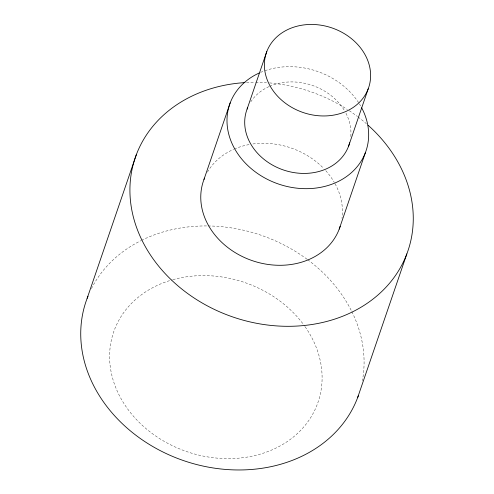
<?xml version="1.0" encoding="UTF-8"?>
<svg xmlns="http://www.w3.org/2000/svg" width="494" height="494" viewBox="0 0 494 494"><rect width="100%" height="100%" fill="white"/><g stroke="black" fill="none" stroke-linecap="round" stroke-linejoin="round"><path stroke-width="0.37" stroke-dasharray="2.47 1.85" d="M250.761 101.875A54.031 44.688 18.9 0 1 268.915 86.648M269.607 86.339A54.031 44.688 18.9 0 1 344.509 110.65M345.954 113.243A54.031 44.688 18.9 0 1 350.66 137.746M260.536 72.414A72.044 59.583 18.9 0 1 263.438 71.247M264.908 70.716A72.044 59.583 18.9 0 1 358.996 103.24M359.397 103.876A72.044 59.583 18.9 0 1 361.312 107.142M207.48 172.097A72.044 59.583 18.9 0 1 233.588 149.349M234.304 149.034A72.044 59.583 18.9 0 1 249.828 144.446M252.922 143.964A72.044 59.583 18.9 0 1 323.663 168.417M325.781 170.689A72.044 59.583 18.9 0 1 334.315 182.416M335.074 183.762A72.044 59.583 18.9 0 1 341.965 218.28M246.494 82.498A144.081 119.165 18.9 0 1 254.916 82.27M255.688 82.27A144.081 119.165 18.9 0 1 266.525 82.665M269.619 82.912A144.081 119.165 18.9 0 1 347.319 109.446M349.252 110.705A144.081 119.165 18.9 0 1 357.44 116.479M358.057 116.942A144.081 119.165 18.9 0 1 366.406 123.735M91.446 288.613A144.081 119.165 18.9 0 1 140.765 240.732M141.457 240.387A144.081 119.165 18.9 0 1 207.27 225.937M208.048 225.943A144.081 119.165 18.9 0 1 307.015 259.22M307.639 259.677A144.081 119.165 18.9 0 1 351.53 311.016M351.876 311.708A144.081 119.165 18.9 0 1 362.38 380.701M305.144 326.781A108.063 89.377 18.9 0 1 268.934 451.158A108.063 89.377 18.9 0 1 121.283 399.078A108.063 89.377 18.9 0 1 172.159 279.876M172.888 279.672A108.063 89.377 18.9 0 1 304.705 326.17"/><path stroke-width="0.74" d="M87.148 298.345L136.338 154.684M203.966 179.489L230.198 102.869M247.105 109.069L266.779 51.604M348.548 146.273L368.221 88.809A54.031 44.688 18.9 0 0 305.829 24.7A54.031 44.688 18.9 0 0 278.449 97.108A54.031 44.688 18.9 0 0 368.221 88.809M339.224 229.093L365.455 152.473M357.662 397.559L406.852 253.897M349.666 142.803A54.031 44.688 18.9 0 1 283.266 169.917A54.031 44.688 18.9 0 1 247.642 107.723M361.676 107.828A72.044 59.583 18.9 0 1 331.246 184.447A72.044 59.583 18.9 0 1 236.879 152.448A72.044 59.583 18.9 0 1 259.109 73.05M340.181 226.301A72.044 59.583 18.9 0 1 251.36 260.332A72.044 59.583 18.9 0 1 204.51 178.118M358.44 395.435A144.081 119.165 18.9 0 1 180.254 459.432A144.081 119.165 18.9 0 1 87.975 296.239M368.123 125.248A144.081 119.165 18.9 0 1 352.802 311.726A144.081 119.165 18.9 0 1 141.086 238.386A144.081 119.165 18.9 0 1 244.975 82.591"/></g></svg>
